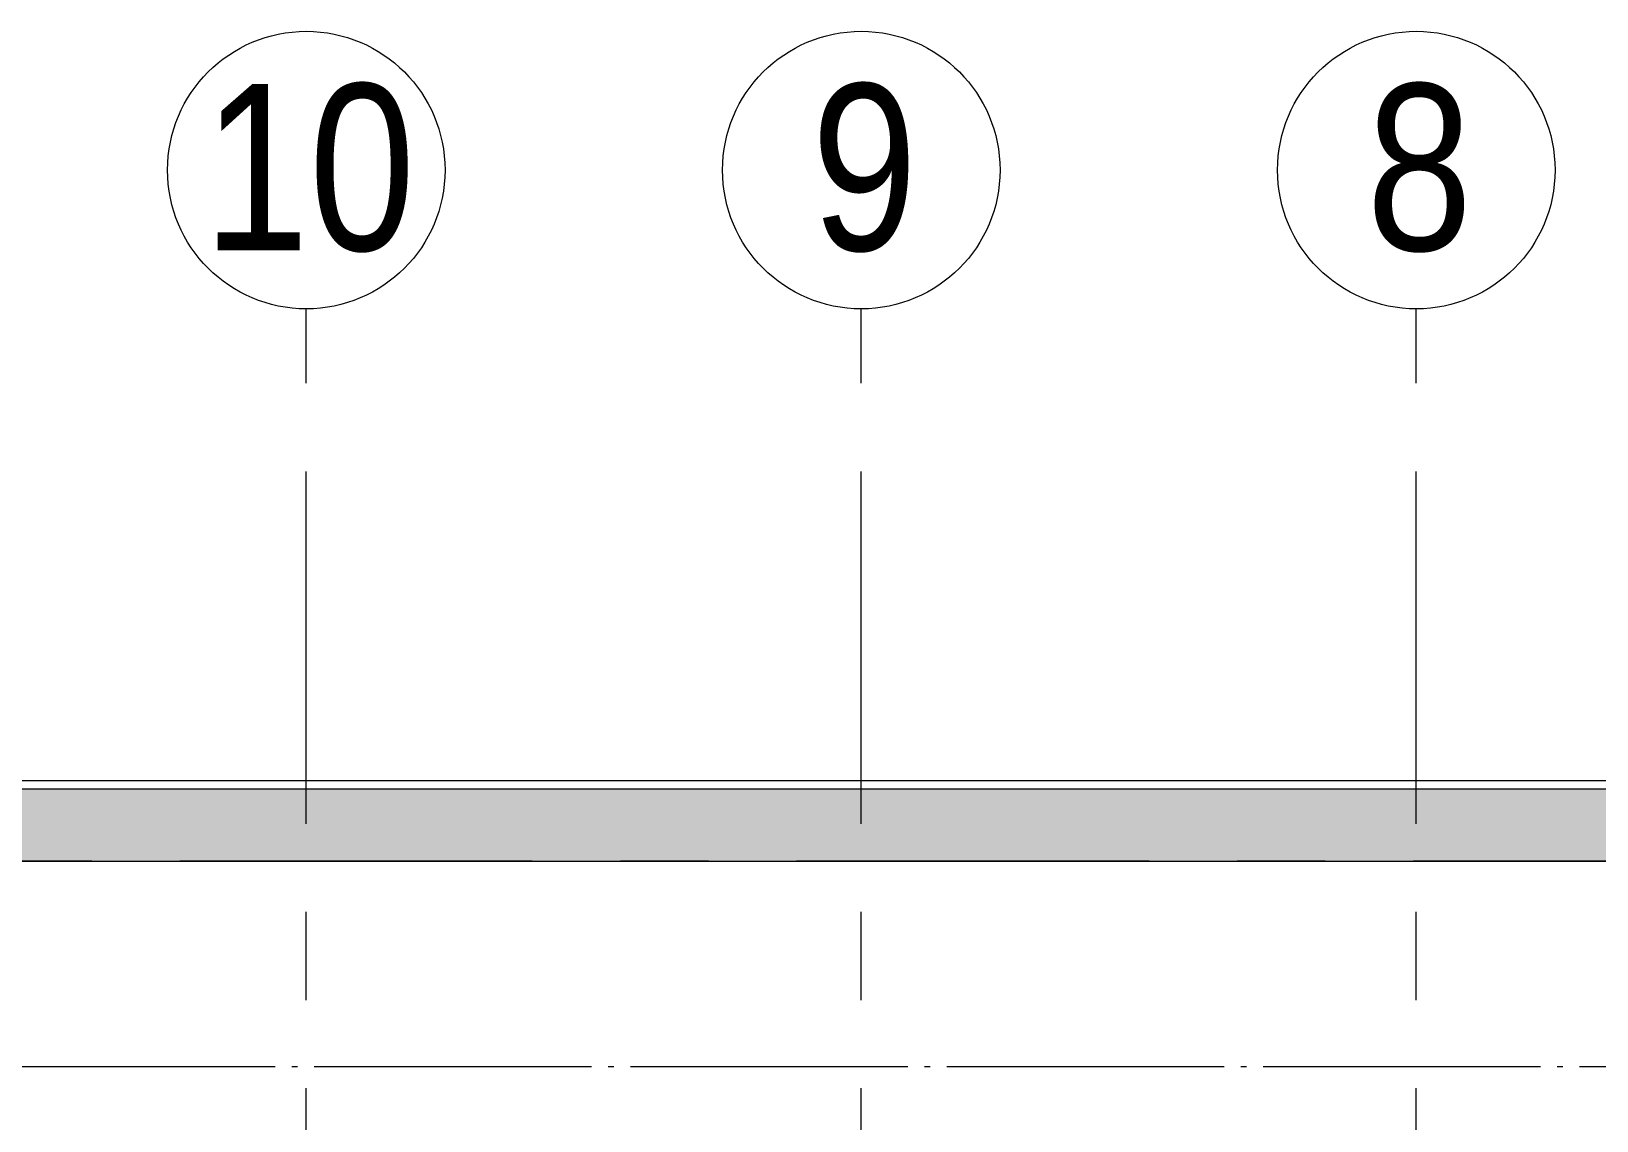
# Model space of a CAD drawing. Header units: metres. Extents: x -201 to 705, y -63 to 42.
# Drawn here: x -89.95 to -61.75, y -0.97 to 18.65 of the extents above; entities that cross this region are included whole.
import ezdxf

# ---------------------------------------------------------------- set-up
doc = ezdxf.new("R2010")
doc.units = ezdxf.units.M
doc.linetypes.add('Grid Line', pattern=[11.1125, 6.35, -1.5875, 1.5875, -1.5875])
doc.linetypes.add('HAT AKSI', pattern=[5.6, 5, -0.3, 0, -0.3])
for name, color, linetype, lineweight in [('A-----NPP', 7, 'Continuous', 9), ('A_GRID', 7, 'Continuous', 9), ('A_GRID_BALOON', 7, 'Continuous', 9), ('A_HATCH', 7, 'Continuous', 9), ('A_WALL', 7, 'Continuous', 9)]:
    doc.layers.add(name, color=color, linetype=linetype, lineweight=lineweight)
doc.styles.add('Arial Narrow_1', font='ARIALN.TTF', dxfattribs={"height": 3})

# ---------------------------------------------------------------- blocks, each defined once
blk = doc.blocks.new('IC-TKN-M7-S22-000-10-A1-32-K-T-6C-200_rvt-1-_1_13_4_13_ PERON KATI _FFL__ANAHTAR PLAN')
at = {"layer": 'A_HATCH', "true_color": 0x787878}
h = blk.add_hatch(dxfattribs=at)
h.set_pattern_fill('FP_3', color=8, style=0, pattern_type=2)
h.set_pattern_definition([(45, (0, 0), (-0.442274, 0.442274), []), (45, (0.4423, 0), (-0.442274, 0.442274), [0.31274, -0.15637])])
h.paths.add_polyline_path([(-55.85, 3.7), (-55.85, 5), (-125.75, 5), (-125.75, 3.7), (-69.521, 3.7)])
at = {"layer": 'A-----NPP'}
blk.add_line((-55.669, 5.15), (-125.795, 5.15), dxfattribs=at)
at = {"layer": 'A_WALL', "lineweight": 18}
for p, q in [((-55.85, 5), (-125.75, 5)), ((-125.75, 3.7), (-55.85, 3.7))]:
    blk.add_line(p, q, dxfattribs=at)
blk = doc.blocks.new('Grid - Aks Sembolü-236857-_1_13_4_13_ PERON KATI _FFL__ANAHTAR PLAN')
at = {"layer": 'A_GRID_BALOON', "color": 253, "true_color": 0xaaaaaa}
blk.add_circle((0, 0), 0.005, dxfattribs=at)

msp = doc.modelspace()

# ---------------------------------------------------------------- linework, layer by layer
at = {"layer": 'A_GRID', "color": 253, "linetype": 'Grid Line', "true_color": 0xaaaaaa}
for p, q in [((-85, -28.963), (-85, 13.652)), ((-75, -28.963), (-75, 13.652)), ((-65, -28.963), (-65, 13.652)), ((30.197, 3.7), (-195.787, 3.7))]:
    msp.add_line(p, q, dxfattribs=at)
at = {"layer": 'A_GRID', "color": 21, "linetype": 'HAT AKSI', "true_color": 0xffaaaa}
msp.add_line((17.04, 0), (-195.689, 0), dxfattribs=at)

# ---------------------------------------------------------------- block references
at = {"lineweight": 5}
msp.add_blockref('IC-TKN-M7-S22-000-10-A1-32-K-T-6C-200_rvt-1-_1_13_4_13_ PERON KATI _FFL__ANAHTAR PLAN', (0, 0), dxfattribs=at)
at = {"layer": 'A_GRID_BALOON', "color": 253, "true_color": 0xaaaaaa, "xscale": 499.9999999999995, "yscale": 499.9999999999995, "zscale": 499.9999999999995}
for p in [(-85, 16.152), (-75, 16.152), (-65, 16.152)]:
    msp.add_blockref('Grid - Aks Sembolü-236857-_1_13_4_13_ PERON KATI _FFL__ANAHTAR PLAN', p, dxfattribs=at)

# ---------------------------------------------------------------- texts
at = {"layer": 'A_GRID_BALOON', "color": 253, "true_color": 0xaaaaaa, "char_height": 3, "attachment_point": 1, "style": 'Arial Narrow_1'}
for s, insert, width in [('10', (-86.86, 17.705), 4.64979), ('\\fArial Narrow|b0|i0|c162|p34|;9', (-75.9, 17.705), 2.32489), ('\\fArial Narrow|b0|i0|c162|p34|;8', (-65.9, 17.705), 2.32489)]:
    msp.add_mtext(s, dxfattribs=dict(at, insert=insert, width=width))

doc.saveas('drawing.dxf')
